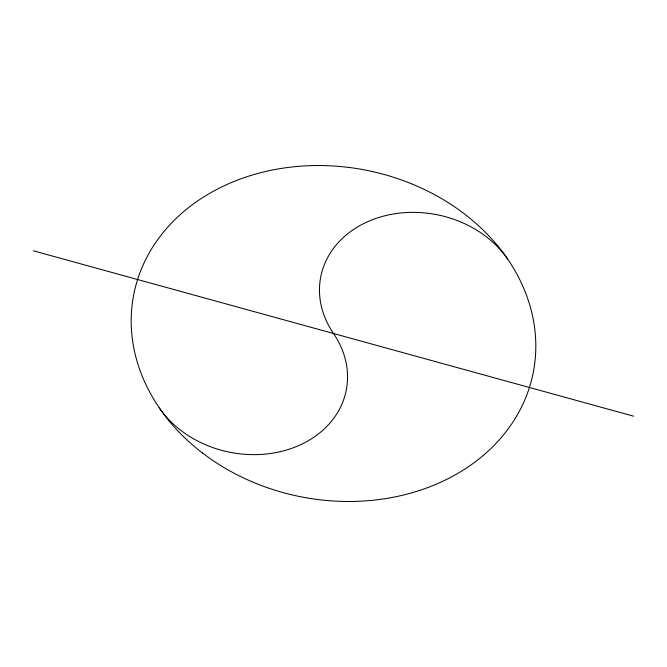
<?xml version="1.0" encoding="UTF-8"?>
<svg xmlns="http://www.w3.org/2000/svg" width="667" height="667" viewBox="0 0 667 667"><rect width="100%" height="100%" fill="white"/><g stroke="black" fill="none" stroke-linecap="round" stroke-linejoin="round"><path stroke-width="1" d="M33.35 250.8L633.65 416.2M507.729 259.196A101.751 83.25 10.9 0 0 369.21 221.027A101.751 83.25 10.9 0 0 333.508 333.492A101.759 83.258 10.9 0 1 297.799 445.973A101.759 83.258 10.9 0 1 159.263 407.804M202.476 452.993A203.518 166.508 10.9 0 0 532.516 375.996A203.518 166.508 10.9 0 0 265.508 171.519A203.518 166.508 10.9 0 0 202.476 452.993"/></g></svg>
